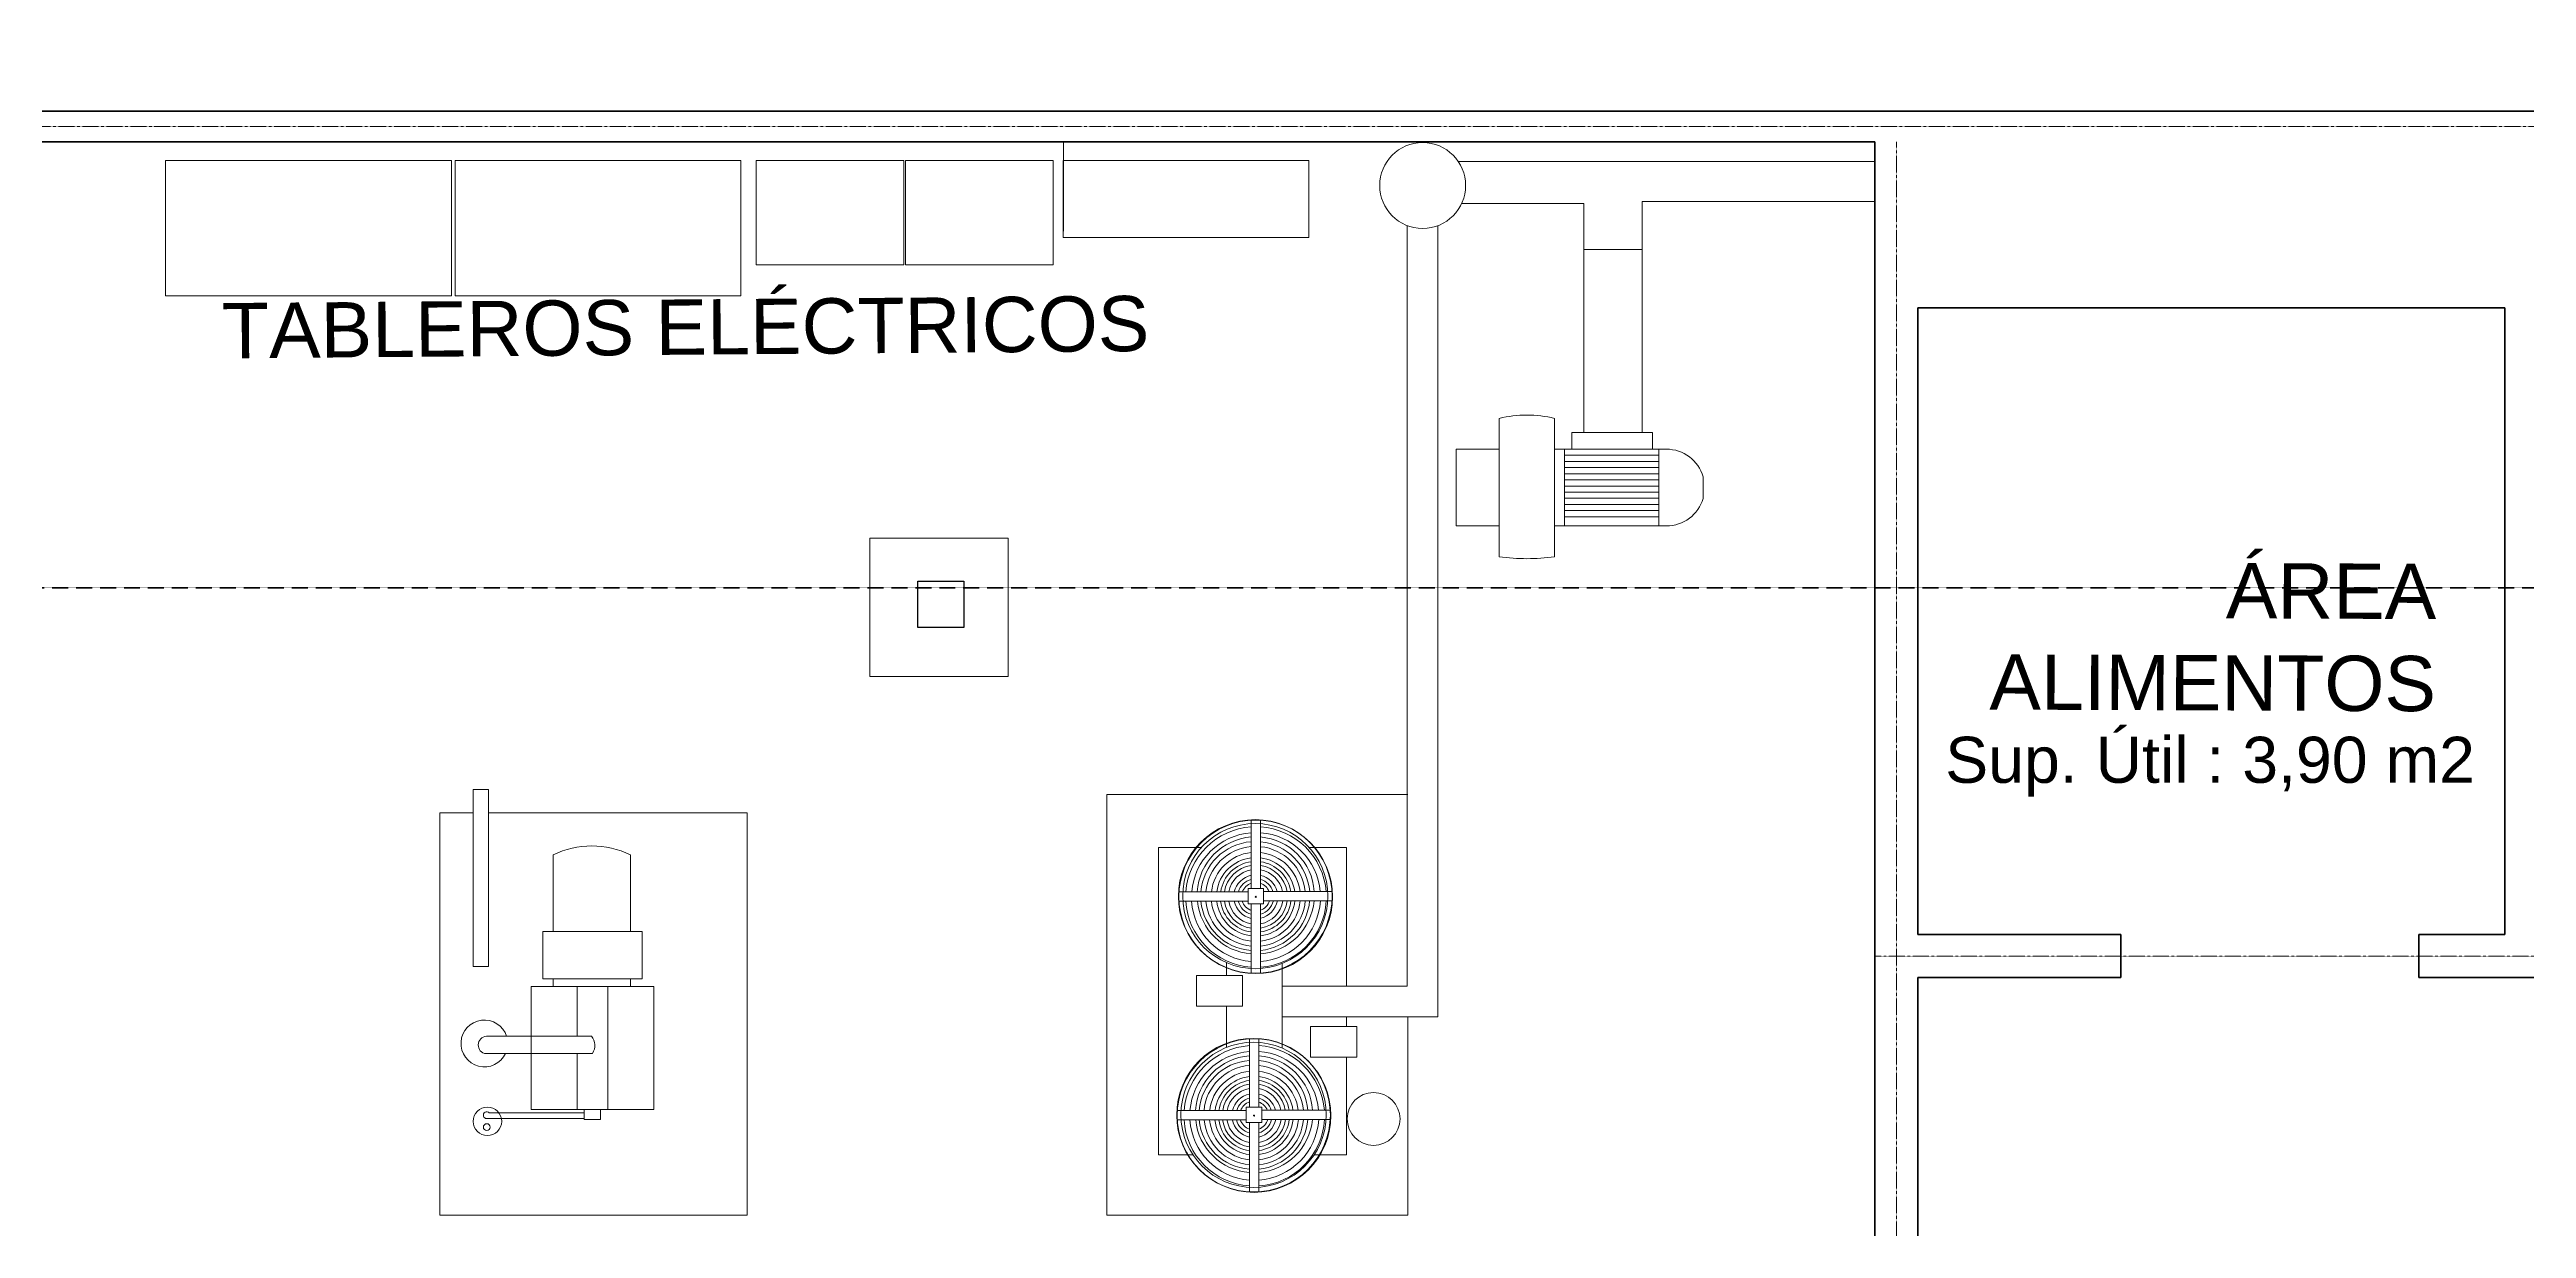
# Model space of a CAD drawing. Header units: inches. Extents: x -955375 to 106222, y -96450 to 64845.
# Drawn here: x 76002 to 84246, y 18938 to 22864 of the extents above; entities that cross this region are included whole.
import ezdxf

# ---------------------------------------------------------------- set-up
doc = ezdxf.new("R2010")
doc.units = ezdxf.units.IN
doc.header["$MEASUREMENT"] = 0
for name, pattern in [('CENTER2', [1.125, 0.75, -0.125, 0.125, -0.125]), ('CONTINUA', [0]), ('HIDDEN', [0.375, 0.25, -0.125])]:
    doc.linetypes.add(name, pattern=pattern)
for name, color, linetype in [('023_MUROS_2', 7, 'Continuous'), ('A_CORTE', 3, 'Continuous'), ('A_TEXTOLOCAL', 3, 'Continuous'), ('DIBUJO', 2, 'Continuous')]:
    doc.layers.add(name, color=color, linetype=linetype)
doc.layers.add('06 textos y cotas', color=4, linetype='Continuous', lineweight=15)
doc.layers.add('ACHUTECH', color=24, linetype='Continuous', lineweight=18)
doc.styles.get("Standard").update_dxf_attribs({"font": 'isocp2.shx'})
doc.styles.add('TEXTO-100', font='romans.shx', dxfattribs={"height": 0.15})
doc.dimstyles.new('SUPERPEQUEÑA', dxfattribs={"dimtxt": 0.1, "dimasz": 0.05, "dimexe": 0.1, "dimexo": 0.15, "dimgap": 0.05, "dimtad": 1, "dimzin": 0, "dimdsep": 46, "dimtxsty": 'Standard', "dimblk1": 'CRUZZ', "dimblk2": 'CRUZZ', "dimsah": 1, "dimcen": 0.03, "dimse1": 1, "dimse2": 1, "dimclrd": 109, "dimclre": 4, "dimclrt": 173, "dimadec": 0, "dimazin": 0, "dimtfac": 1, "dimtix": 1, "dimtmove": 1, "dimatfit": 3, "dimldrblk": 'CRUZZ', "dimfxl": 1, "dimtolj": 1, "dimtzin": 0, "dimlwd": -1, "dimarcsym": 0})

# ---------------------------------------------------------------- blocks, each defined once
blk = doc.blocks.new('CRUZ')
at = {"layer": 'DIBUJO', "color": 7, "lineweight": -3}
for p, q in [((-0.2186156304733231, 0), (0.2186156304733231, 0)), ((0, 0.2186156304733231), (0, -0.2186156304733231))]:
    blk.add_line(p, q, dxfattribs=at)
at = {"layer": 'DIBUJO', "color": 7, "lineweight": -3, "const_width": 0.05}
blk.add_lwpolyline([(-0.025000000000091, 0, 1), (0.025000000000091, 0, 1)], format="xyb", close=True, dxfattribs=at)
blk = doc.blocks.new('CRUZZ')
at = {"layer": 'DIBUJO', "color": 3, "xscale": 10, "yscale": 10, "zscale": 10}
blk.add_blockref('CRUZ', (0, 0), dxfattribs=at)
blk = doc.blocks.new('*D104')
at = {"layer": 'ACHUTECH', "color": 7, "ltscale": 500, "transparency": 16777216}
blk.add_line((67501.88872463476, 13588.06786039414), (82077.13362649319, 13588.06786039414), dxfattribs=at)
at = {"layer": 'Defpoints', "color": 0, "linetype": 'CONTINUA', "ltscale": 500, "transparency": 16777216}
for p in [(67501.83872463476, 22658.46661030367), (82077.18362649319, 16695.36059080642), (82077.18362649319, 13588.06786039414)]:
    blk.add_point(p, dxfattribs=at)
at = {"layer": 'ACHUTECH', "color": 7, "linetype": 'CONTINUA', "ltscale": 500, "transparency": 16777216, "xscale": 0.05, "yscale": 0.05, "zscale": 0.05, "rotation": 180}
blk.add_blockref('CRUZZ', (67501.83872463476, 13588.06786039414), dxfattribs=at)
at = {"layer": 'ACHUTECH', "color": 7, "linetype": 'CONTINUA', "ltscale": 500, "transparency": 16777216, "xscale": 0.05, "yscale": 0.05, "zscale": 0.05}
blk.add_blockref('CRUZZ', (82077.18362649319, 13588.06786039414), dxfattribs=at)
at = {"layer": 'ACHUTECH', "color": 7, "linetype": 'CONTINUA', "lineweight": 13, "ltscale": 500, "transparency": 16777216, "insert": (74789.51117556397, 13588.16286039414), "char_height": 0.15, "attachment_point": 5}
blk.add_mtext('\\A1;14575.34', dxfattribs=at)
blk = doc.blocks.new('*D65')
at = {"layer": 'ACHUTECH', "color": 7, "ltscale": 500, "transparency": 16777216}
blk.add_line((94440.9339175739, 22658.41661030461), (94440.9339175739, 22556.23348818599), dxfattribs=at)
at = {"layer": 'Defpoints', "color": 0, "linetype": 'CONTINUA', "ltscale": 500, "transparency": 16777216}
for p in [(94040.61872267404, 22658.46661030461), (82564.45242099962, 22556.18348818599), (94440.9339175739, 22556.18348818599)]:
    blk.add_point(p, dxfattribs=at)
at = {"layer": 'ACHUTECH', "color": 7, "linetype": 'CONTINUA', "ltscale": 500, "transparency": 16777216, "xscale": 0.05, "yscale": 0.05, "zscale": 0.05}
for p, rotation in [((94440.9339175739, 22658.46661030461), 90), ((94440.9339175739, 22556.18348818599), 270)]:
    blk.add_blockref('CRUZZ', p, dxfattribs=dict(at, rotation=rotation))
at = {"layer": 'ACHUTECH', "color": 7, "linetype": 'CONTINUA', "lineweight": 13, "ltscale": 500, "transparency": 16777216, "insert": (94440.83890281011, 22607.32504924527), "char_height": 0.15, "attachment_point": 5, "rotation": 90}
blk.add_mtext('\\A1;102.28', dxfattribs=at)
blk = doc.blocks.new('*D66')
at = {"layer": 'ACHUTECH', "color": 7, "ltscale": 500, "transparency": 16777216}
blk.add_line((94440.9339175739, 22556.13348818599), (94440.9339175739, 19917.32893753355), dxfattribs=at)
at = {"layer": 'Defpoints', "color": 0, "linetype": 'CONTINUA', "ltscale": 500, "transparency": 16777216}
for p in [(82564.45242099962, 22556.18348818599), (89959.52215015284, 19917.27893753355), (94440.9339175739, 19917.27893753355)]:
    blk.add_point(p, dxfattribs=at)
at = {"layer": 'ACHUTECH', "color": 7, "linetype": 'CONTINUA', "ltscale": 500, "transparency": 16777216, "xscale": 0.05, "yscale": 0.05, "zscale": 0.05}
for p, rotation in [((94440.9339175739, 22556.18348818599), 90), ((94440.9339175739, 19917.27893753355), 270)]:
    blk.add_blockref('CRUZZ', p, dxfattribs=dict(at, rotation=rotation))
at = {"layer": 'ACHUTECH', "color": 7, "linetype": 'CONTINUA', "lineweight": 13, "ltscale": 500, "transparency": 16777216, "insert": (94440.83890281011, 21236.73121285974), "char_height": 0.15, "attachment_point": 5, "rotation": 90}
blk.add_mtext('\\A1;2638.90', dxfattribs=at)
blk = doc.blocks.new('*D209')
at = {"layer": 'ACHUTECH', "color": 7, "ltscale": 500, "transparency": 16777216}
blk.add_line((95544.06483844615, 59153.03458211519), (95544.06483844617, 15079.33726133732), dxfattribs=at)
at = {"layer": 'Defpoints', "color": 0, "linetype": 'CONTINUA', "ltscale": 500, "transparency": 16777216}
for p in [(30945.85087955169, 59153.08458211519), (85094.53572898336, 15079.28726133732), (95544.06483844617, 15079.28726133732)]:
    blk.add_point(p, dxfattribs=at)
at = {"layer": 'ACHUTECH', "color": 7, "linetype": 'CONTINUA', "ltscale": 500, "transparency": 16777216, "xscale": 0.05, "yscale": 0.05, "zscale": 0.05}
for p, rotation in [((95544.06483844615, 59153.0845821152), 90), ((95544.06483844617, 15079.28726133732), 270)]:
    blk.add_blockref('CRUZZ', p, dxfattribs=dict(at, rotation=rotation))
at = {"layer": 'ACHUTECH', "color": 7, "linetype": 'CONTINUA', "lineweight": 13, "ltscale": 500, "transparency": 16777216, "insert": (95543.96983844615, 37116.18592172622), "char_height": 0.15, "attachment_point": 5, "rotation": 90}
blk.add_mtext('\\A1;44073.80', dxfattribs=at)

msp = doc.modelspace()

# ---------------------------------------------------------------- linework, layer by layer
at = {"layer": '023_MUROS_2', "color": 7, "lineweight": 50}
for p, q in [((67501.83872463476, 22658.46661030367), (93093.07587863543, 22658.4666103046)), ((82077.18362649319, 22556.18348818598), (62909.32654152167, 22556.18348818526)), ((82077.18362649319, 16695.36059080642), (82077.18362649319, 22556.18348818598)), ((84173.9876299187, 22003.85462874692), (82220.37999745882, 22003.85462874669)), ((82220.37999745882, 22003.85462874669), (82220.37999745882, 19917.27893753343)), ((84173.9876299187, 19917.27893753343), (84173.9876299187, 22003.85462874692)), ((82220.37999745882, 19917.27893753343), (82895.4486034395, 19917.27893753343)), ((82895.4486034395, 19917.27893753343), (82895.44860343984, 19774.08256656749)), ((83887.59488798723, 19774.08256656749), (83887.59488798723, 19917.27893753343)), ((83887.59488798723, 19917.27893753343), (84173.9876299187, 19917.27893753343)), ((82895.44860343984, 19774.08256656749), (82220.37999745882, 19774.08256656766)), ((82220.37999745882, 19774.08256656766), (82220.37999745882, 18730.7947209609)), ((85452.52665639766, 19774.08256656749), (83887.59488798723, 19774.08256656749))]:
    msp.add_line(p, q, dxfattribs=at)
at = {"layer": '06 textos y cotas', "color": 7, "linetype": 'CENTER2', "lineweight": 5}
for p, q in [((96031.68717033847, 22607.32504924503), (62909.32654152167, 22607.32504924442)), ((82148.781811977, 12388.93784897013), (82148.78181197583, 22556.18348818598)), ((82077.18362649319, 19845.6807520507), (96031.68717033847, 19845.68075205215))]:
    msp.add_line(p, q, dxfattribs=at)
at = {"layer": 'A_CORTE', "color": 7, "linetype": 'HIDDEN', "lineweight": 40, "ltscale": 3}
msp.add_line((97545.11001221368, 21071.41244881567), (53134.86732921083, 21071.41244881567), dxfattribs=at)
at = {"layer": 'A_TEXTOLOCAL', "color": 7, "lineweight": 30}
for p, q in [((78891.71946858628, 20940.08631641958), (78891.71946858628, 21093.51099959701)), ((78891.71946858628, 21093.51099959701), (79045.14415176371, 21093.51099959701)), ((79045.14415176371, 21093.51099959701), (79045.1441517622, 20940.08631641958)), ((79045.1441517622, 20940.08631641958), (78891.71946858628, 20940.08631641958))]:
    msp.add_line(p, q, dxfattribs=at)
at = {"layer": 'ACHUTECH', "color": 7, "linetype": 'CONTINUA', "lineweight": 13, "ltscale": 500}
for p, q in [((79376.90921293553, 22556.18348818587), (79376.90921293553, 22259.56243404279)), ((82077.18362649319, 22556.18348818598), (82077.18362649319, 20919.65353429303)), ((76388.25341992262, 22044.29773012975), (76388.25341992262, 22494.34346745029)), ((76388.25341992262, 22494.34346745029), (77339.4864556225, 22494.34346745029)), ((77339.4864556225, 22494.34346745029), (77339.4864556225, 22044.29773012975)), ((77351.9659424069, 22044.29773012975), (77351.9659424069, 22494.34346745029)), ((77351.9659424069, 22494.34346745029), (78303.19897810664, 22494.34346745029)), ((78303.19897810664, 22494.34346745029), (78303.19897810664, 22044.29773012975)), ((78354.34053916481, 22146.58085224805), (78354.34053916574, 22494.34346745029)), ((78354.34053916574, 22494.34346745029), (78845.29952533224, 22494.34346745029)), ((78845.29952533224, 22494.34346745029), (78845.29952533224, 22146.58085224805)), ((78851.12196983889, 22146.58085224805), (78851.12196984029, 22494.34346745029)), ((78851.12196984029, 22494.34346745029), (79342.08095600679, 22494.34346745029)), ((79342.08095600679, 22494.34346745029), (79342.08095600679, 22146.58085224805)), ((79375.21187841221, 22238.63566215453), (79375.21187841221, 22494.34346745029)), ((80193.47685535898, 22494.34346745029), (79375.21187841221, 22494.34346745029)), ((80193.47685535898, 22494.34346745029), (80193.47685535898, 22238.63566215453)), ((81108.13300815696, 22491.26313833331), (80690.50469613918, 22491.26313833339)), ((81108.13300815696, 22491.26313833331), (82077.18362649319, 22491.26313833331)), ((81108.13300815696, 22351.35582901444), (80701.82852546882, 22351.35582901444)), ((81108.13300815696, 21589.04518627451), (81108.13300815696, 22351.35582901444)), ((81302.04213191233, 21589.04518627451), (81302.04213191233, 22357.67393330173)), ((81302.04213191233, 22357.67393330173), (82077.18362649319, 22357.67393330173)), ((80520.26873865722, 19745.44924957652), (80520.26873865722, 22277.98362905021)), ((80622.55186077555, 19643.16612745818), (80622.55186077555, 22277.52104466809)), ((80193.47685535898, 22238.63566215453), (79375.21187841221, 22238.63566215453)), ((81108.13300815696, 22197.82229477825), (81302.04213191233, 22197.82229477825)), ((78845.29952533224, 22146.58085224805), (78354.34053916481, 22146.58085224805)), ((79342.08095600679, 22146.58085224805), (78851.12196983889, 22146.58085224805)), ((77339.4864556225, 22044.29773012975), (76388.25341992262, 22044.29773012975)), ((78303.19897810664, 22044.29773012975), (77351.9659424069, 22044.29773012975)), ((80826.84447660917, 21635.63538912109), (80826.8444766087, 21175.3613395888)), ((81010.95409642196, 21533.35226700291), (81010.95409642196, 21635.63538912109)), ((80826.84447660917, 21533.35226700291), (80683.64810564368, 21533.35226700291)), ((80683.64810564368, 21533.35226700291), (80683.64810564298, 21277.64446170714)), ((81010.95409642196, 21533.35226700291), (81383.11508548804, 21533.35226700291)), ((81010.95409642196, 21533.35226700291), (81010.95409642196, 21277.64446170714)), ((81044.18789724978, 21533.35226700291), (81044.18789724978, 21277.64446170702)), ((81068.78912797394, 21533.35226700291), (81068.78912797394, 21589.04518627451)), ((81068.78912797394, 21589.04518627451), (81337.25325156901, 21589.04518627451)), ((81337.25325156901, 21589.04518627451), (81337.25325156901, 21533.35226700279)), ((81358.13600237436, 21533.35226700308), (81358.13600237436, 21277.64446170743)), ((81044.18789724978, 21512.89564257914), (81358.13600237436, 21512.89564257914)), ((81044.18789724978, 21492.43901815548), (81358.13600237436, 21492.43901815548)), ((81044.18789724978, 21471.9823937318), (81358.13600237436, 21471.9823937318)), ((81044.18789724978, 21451.52576930815), (81358.13600237436, 21451.52576930815)), ((81505.61651361833, 21441.53178095171), (81505.61651361833, 21369.46494775829)), ((81044.18789724978, 21431.06914488449), (81358.13600237436, 21431.06914488449)), ((81044.18789724978, 21410.61252046081), (81358.13600237436, 21410.61252046081)), ((81044.18789724978, 21390.15589603718), (81358.13600237436, 21390.15589603718)), ((81044.18789724978, 21369.6992716135), (81358.13600237436, 21369.6992716135)), ((80683.64810564298, 21277.64446170714), (80826.8444766087, 21277.64446170714)), ((81010.95409642196, 21277.64446170714), (81358.13600237436, 21277.64446170743)), ((81010.95409642196, 21277.64446170714), (81010.95409642196, 21175.3613395888)), ((81044.18789724978, 21349.24264718982), (81358.13600237436, 21349.24264718982)), ((81044.18789724978, 21328.78602276607), (81358.13600237436, 21328.78602276607)), ((81044.18789724978, 21308.32939834242), (81358.13600237436, 21308.32939834242)), ((81358.13600237436, 21277.64446170714), (81383.11508555025, 21277.64446170714)), ((78732.52553322466, 21236.7312128597), (79192.79958275743, 21236.7312128597)), ((78732.52553322466, 20776.45716332733), (78732.52553322466, 21236.7312128597)), ((79192.79958275743, 21236.7312128597), (79192.79958275743, 20776.45716332733)), ((79192.79958275743, 20776.45716332733), (78732.52553322466, 20776.45716332733)), ((77411.54883514374, 19810.25388541913), (77411.54883514432, 20400.61863001833)), ((77411.54883514432, 20400.61863001833), (77462.69039620331, 20400.61863001833)), ((77462.69039620331, 20400.61863001833), (77462.69039620331, 19810.25388541913)), ((79520.80208525942, 18982.54557979052), (79520.80208525989, 20383.82435281134)), ((79520.80208525989, 20383.82435281134), (80523.17668201886, 20383.82435281134)), ((77411.54883514432, 20322.45447954023), (77301.25833529195, 20322.45447954023)), ((77301.25833529195, 20322.45447954023), (77301.25833529195, 18982.54557979052)), ((78324.08955647502, 20322.45447954023), (77462.69039620331, 20322.45447954023)), ((78324.08955647502, 18982.54557979052), (78324.08955647502, 20322.45447954023)), ((80001.66953552824, 20299.42533641352), (80001.66953552824, 20070.6911842191)), ((80032.35447216337, 20299.17075281513), (80032.35447216337, 20070.6911842191)), ((79693.36560049056, 20207.04343485463), (79835.66539674827, 20207.04343485463)), ((79693.36560049056, 19184.21221367155), (79693.36560049056, 20207.04343485463)), ((80194.35949939961, 20207.04343485463), (80318.2313913902, 20207.04343485463)), ((80318.2313913902, 20207.04343485463), (80318.2313913902, 19745.44924957652)), ((77677.94818003118, 19926.92196188912), (77677.94818003118, 20182.6297671849)), ((77935.40735274866, 19926.92196188912), (77935.40735274866, 20182.6297671849)), ((79990.90074239249, 20059.1848404453), (79759.63427994827, 20059.1848404453)), ((79990.90074239249, 20070.6911842191), (80042.04230345183, 20070.6911842191)), ((79990.90074239249, 20019.54962315994), (79990.90074239249, 20070.6911842191)), ((80042.04230345183, 20070.6911842191), (80042.04230345183, 20019.54962315994)), ((80270.08243889337, 20060.35485975748), (80042.04230345183, 20060.3548597574)), ((79990.90074239249, 20028.49990380982), (79759.66041173898, 20028.49990380982)), ((80042.04230345183, 20019.54962315994), (79990.90074239249, 20019.54962315994)), ((80001.66953552824, 20019.54962315994), (80001.66953552824, 19788.69415286004)), ((80032.35447216337, 20019.54962315994), (80032.35447216383, 19788.9487364585)), ((80270.19696363903, 20029.66992312191), (80042.04230345183, 20029.66992312191)), ((77643.9178490959, 19769.42021141603), (77643.9178490959, 19926.92196188912)), ((77643.9178490959, 19926.92196188912), (77974.56230673385, 19926.92196188912)), ((77974.56230673385, 19926.92196188912), (77974.56230673385, 19769.42021141603)), ((77462.69039620331, 19810.25388541913), (77411.54883514374, 19810.25388541913)), ((79919.7464140692, 19823.06686879163), (79919.7464140692, 19780.58939577515)), ((80104.51623312033, 19820.68231516788), (80104.51623312033, 19538.9735028049)), ((77758.05288686526, 19744.17479471252), (77604.62820368771, 19744.17479471252)), ((77604.62820368771, 19744.17479471252), (77604.62820368817, 19335.04230623928)), ((77974.56230673385, 19769.42021141603), (77643.9178490959, 19769.42021141603)), ((77677.94818003222, 19744.17479471252), (77677.94818003222, 19769.42021141603)), ((77758.05288686526, 19744.17479471252), (77860.33600898336, 19744.17479471252)), ((77758.05288686526, 19744.17479471252), (77758.05288686526, 19578.5270605215)), ((77860.33600898336, 19744.17479471252), (77860.33600898336, 19335.04230623928)), ((77860.33600898336, 19744.17479471252), (78013.76069216091, 19744.17479471252)), ((77935.40735274866, 19744.17479471252), (77935.40735274866, 19769.42021141603)), ((78013.76069216091, 19744.17479471252), (78013.76069216208, 19335.04230623928)), ((79818.85982575208, 19780.58939577515), (79972.28450892975, 19780.58939577515)), ((79818.85982575208, 19678.30627365693), (79818.85982575208, 19780.58939577515)), ((79972.28450892975, 19780.58939577515), (79972.28450892975, 19678.30627365681)), ((80104.51623312033, 19745.44924957652), (80520.26873865722, 19745.44924957652)), ((79972.28450892975, 19678.30627365681), (79818.85982575208, 19678.30627365693)), ((79919.7464140692, 19678.30627365681), (79919.7464140692, 19541.37760580993)), ((80104.51623312033, 19643.16612745818), (80622.55186077555, 19643.16612745818)), ((80318.2313913902, 19643.16612745818), (80318.2313913902, 19611.19759978343)), ((80523.17668201886, 19643.16612745818), (80523.17668201886, 18982.54557979052)), ((77461.81661255154, 19578.52706052136), (77805.37889879828, 19578.52706052136)), ((79995.883670796, 19571.23231681168), (79995.883670796, 19342.49816461725)), ((80026.56860743134, 19570.97773321331), (80026.56860743134, 19342.49816461725)), ((80199.09740967138, 19611.19759978343), (80352.52209284881, 19611.19759978343)), ((80199.09740967138, 19508.91447766522), (80199.09740967138, 19611.19759978343)), ((80352.52209284881, 19611.19759978343), (80352.52209284881, 19508.91447766513)), ((77449.371099432, 19521.55612015532), (77808.8031860891, 19521.55612015532)), ((77758.05288686526, 19521.55612015532), (77758.05288686526, 19335.04230623928)), ((80352.52209284881, 19508.91447766513), (80199.09740967138, 19508.91447766522)), ((80318.2313913902, 19508.91447766522), (80318.2313913902, 19184.21221367155)), ((77457.30599963717, 19304.41853606836), (77781.95205057437, 19304.41853606836)), ((77781.95205057437, 19323.54385175172), (77465.57255157248, 19323.54385175172)), ((77604.62820368817, 19335.04230623928), (77758.05288686526, 19335.04230623928)), ((77758.05288686526, 19335.04230623928), (77860.33600898336, 19335.04230623928)), ((77781.95205057437, 19335.04230623928), (77781.95205057437, 19301.48448763919)), ((77781.95205057437, 19301.48448763919), (77835.27646921198, 19301.48448763919)), ((77835.27646921198, 19301.48448763919), (77835.27646921198, 19335.04230623928)), ((78013.76069216208, 19335.04230623928), (77860.33600898336, 19335.04230623928)), ((79985.11487766012, 19330.99182084346), (79753.84841521614, 19330.99182084346)), ((79985.11487766012, 19300.30688420797), (79753.8745470065, 19300.30688420797)), ((79985.11487766012, 19342.49816461725), (80036.25643871957, 19342.49816461725)), ((79985.11487766012, 19291.35660355812), (79985.11487766012, 19342.49816461725)), ((80036.25643871957, 19291.35660355812), (79985.11487766012, 19291.35660355812)), ((79995.883670796, 19291.35660355812), (79995.883670796, 19060.50113325822)), ((80026.56860743134, 19291.35660355812), (80026.56860743181, 19060.75571685665)), ((80036.25643871957, 19342.49816461725), (80036.25643871957, 19291.35660355812)), ((80264.29657416123, 19332.16184015558), (80036.25643871957, 19332.16184015558)), ((80264.41109890689, 19301.47690352008), (80036.25643871957, 19301.47690352008)), ((79807.30997712773, 19184.21221367155), (79693.36560049056, 19184.21221367155)), ((80318.2313913902, 19184.21221367155), (80211.1431895553, 19184.21221367155)), ((77301.25833529195, 18982.54557979052), (78324.08955647502, 18982.54557979052)), ((80523.17668201886, 18982.54557979052), (79520.80208525942, 18982.54557979052))]:
    msp.add_line(p, q, dxfattribs=at)
for centre, radius in [((80572.01410351976, 22411.26081780966), 142.9698983297207), ((80014.89436920249, 20044.05974463679), 255.7078052957702), ((80016.5947049609, 20042.74572294699), 255.7078052957702), ((80015.0124480737, 20045.12176216474), 241.6277982888604), ((80016.5947049609, 20042.74572294699), 1.76535530784751), ((80009.10850447025, 19315.86672503497), 255.7078052957702), ((80010.80884022864, 19314.55270334517), 255.7078052957702), ((80009.22658334146, 19316.92874256288), 241.6277982888604), ((80408.8054865108, 19303.11351452833), 87.9134511064866), ((77459.54949820717, 19295.21138409524), 47.41278259840773), ((80010.80884022864, 19314.55270334517), 1.76535530784751), ((77457.30599963717, 19276.014067223), 11.34918733032166)]:
    msp.add_circle(centre, radius, dxfattribs=at)
for centre, radius, start, end in [((80918.89928651557, 21262.70258308195), 384.1262368638622, 76.13427619749271, 103.8657238025073), ((81382.945236788, 21405.49836435491), 127.8540154664018, 16.36960442323434, 89.92388493667934), ((81382.945236788, 21405.49836435491), 127.8540154664018, 270.0761150633206, 343.6303955767656), ((80918.89928651557, 21807.38789866978), 638.6952789951448, 261.7131282126235, 278.2868717873765), ((77806.67776638985, 19919.89023485957), 292.5805329318213, 63.89739417539955, 116.1026058246004), ((80017.39764128951, 20041.95370987312), 234.1413833833652, 93.85166072433944, 175.7796251818716), ((80017.39764128951, 20041.95370987312), 214.761517724899, 94.19982863296111, 175.3979958700782), ((80016.5947049609, 20047.49780138432), 195.124528086565, 94.38686674738703, 176.5661978167606), ((80015.0124480737, 20045.12176216474), 181.6181228969627, 94.21313659758921, 175.5590203110515), ((80015.81538440257, 20044.32974909271), 166.2544460683367, 94.88094361581173, 174.8736970342991), ((80017.39764128951, 20041.95370987312), 234.1413833833652, 4.507518231675451, 86.3374813820125), ((80017.39764128951, 20041.95370987312), 214.761517724899, 4.915231224517977, 86.00646540180186), ((80016.5947049609, 20047.49780138432), 195.124528086565, 3.778045172979543, 85.36730317746115), ((80015.0124480737, 20045.12176216474), 181.6181228969627, 4.81129732504653, 84.52069586382792), ((80015.81538440257, 20044.32974909271), 166.2544460683367, 5.531274331777785, 84.29073957461198), ((80016.5947049609, 20042.74572294699), 148.3299410821736, 95.7749557676368, 173.6369490322292), ((80016.5947049609, 20042.74572294699), 130.8074433278447, 96.55173486231743, 172.7803098185304), ((80016.5947049609, 20042.74572294699), 117.8023771736312, 97.2787471613685, 171.9782927845558), ((80016.5947049609, 20042.74572294699), 105.5466185574762, 98.12934753279251, 171.0395763179174), ((80016.5947049609, 20042.74572294699), 91.08615290911234, 99.43088359484734, 169.6023515416468), ((80016.5947049609, 20042.74572294699), 73.21808479496963, 101.7619179338283, 167.0251908827081), ((80016.5947049609, 20042.74572294699), 148.3299410821736, 6.81800490613774, 83.90092310115995), ((80016.5947049609, 20042.74572294699), 130.8074433278447, 7.736575649678109, 83.08015632138348), ((80016.5947049609, 20042.74572294699), 117.8023771736312, 8.5968114411953, 82.31183980659655), ((80016.5947049609, 20042.74572294699), 105.5466185574762, 9.60399680740898, 81.41272755099223), ((80016.5947049609, 20042.74572294699), 91.08615290911234, 11.14683126653378, 80.03651890811247), ((80016.5947049609, 20042.74572294699), 73.21808479496963, 13.91620373182108, 77.57014633719386), ((80016.5947049609, 20042.74572294699), 59.91693991155533, 104.424122695331, 164.0758178632219), ((80016.5947049609, 20042.74572294699), 47.60757280697148, 108.2705314871094, 159.799604579556), ((80016.5947049609, 20042.74572294699), 59.91693991155533, 17.09113625494783, 74.75025598427987), ((80016.5947049609, 20042.74572294699), 47.60757280697148, 21.70827865815334, 70.66839940832813), ((80017.39764128951, 20041.95370987312), 234.1413833833652, 183.29404014989, 266.1483392758686), ((80017.39764128951, 20041.95370987312), 214.761517724899, 183.5916648202374, 265.8001713670389), ((80016.5947049609, 20047.49780138432), 195.124528086565, 185.587336891685, 265.6131332528208), ((80015.0124480737, 20045.12176216474), 181.6181228969627, 185.2511107535753, 265.7868634026187), ((80015.81538440257, 20044.32974909271), 166.2544460683367, 185.4636696425169, 265.1190563843959), ((80016.5947049609, 20042.74572294699), 148.3299410821736, 185.5112632543803, 264.2250442325706), ((80016.5947049609, 20042.74572294699), 130.8074433278447, 186.2523008146458, 263.4482651378896), ((80016.5947049609, 20042.74572294699), 117.8023771736312, 186.9457676043942, 262.7212528386315), ((80016.5947049609, 20042.74572294699), 105.5466185574762, 187.7569903441259, 261.8706524674138), ((80016.5947049609, 20042.74572294699), 91.08615290911234, 188.9979655484976, 260.5691164051527), ((80016.5947049609, 20042.74572294699), 73.21808479496963, 191.2194268889199, 258.2380820663757), ((80016.5947049609, 20042.74572294699), 59.91693991155533, 193.7543393790709, 255.5758773048709), ((80016.5947049609, 20042.74572294699), 47.60757280697148, 197.4116197428429, 251.7294685130885), ((80017.39764128951, 20041.95370987312), 234.1413833833652, 273.6625186179875, 356.9927042120871), ((80017.39764128951, 20041.95370987312), 214.761517724899, 273.9935345984061, 356.7210445014313), ((80016.5947049609, 20047.49780138432), 195.124528086565, 274.6326968227466, 354.7577645442191), ((80015.0124480737, 20045.12176216474), 181.6181228969627, 275.479304136587, 355.1194478966834), ((80015.81538440257, 20044.32974909271), 166.2544460683367, 275.7092604255955, 354.9412574551039), ((80016.5947049609, 20042.74572294699), 148.3299410821736, 276.0990768990473, 354.9426132368238), ((80016.5947049609, 20042.74572294699), 130.8074433278447, 276.9198436788234, 354.2630062038749), ((80016.5947049609, 20042.74572294699), 117.8023771736312, 277.68816019361, 353.6271648351775), ((80016.5947049609, 20042.74572294699), 105.5466185574762, 278.5872724492139, 352.883543613925), ((80016.5947049609, 20042.74572294699), 91.08615290911234, 279.9634810920928, 351.7464349221331), ((80016.5947049609, 20042.74572294699), 73.21808479496963, 282.4298536630097, 349.7125312711972), ((80016.5947049609, 20042.74572294699), 59.91693991155533, 285.2497440159761, 347.3947828866016), ((80016.5947049609, 20042.74572294699), 47.60757280697148, 289.3316005919376, 344.0583668963147), ((77449.371099432, 19554.51466417089), 77.88728561206632, 17.95661416229038, 334.965941791708), ((77458.14419220305, 19549.48445993853), 29.27386752414554, 82.79322958853213, 252.5610000293568), ((77770.76435595547, 19547.85814365382), 46.24661109812384, 325.3380040789061, 41.54134356806127), ((80011.61177655727, 19313.76069027127), 234.1413833833652, 93.85166072433944, 175.7796251818716), ((80011.61177655727, 19313.76069027127), 234.1413833833652, 4.507518231675451, 86.3374813820125), ((80011.61177655727, 19313.76069027127), 214.761517724899, 94.19982863296111, 175.3979958700782), ((80010.80884022864, 19319.30478178251), 195.124528086565, 94.38686674738703, 176.5661978167606), ((80009.22658334146, 19316.92874256288), 181.6181228969627, 94.21313659758921, 175.5590203110515), ((80010.02951967032, 19316.13672949089), 166.2544460683367, 94.88094361581173, 174.8736970342991), ((80010.80884022864, 19314.55270334517), 148.3299410821736, 95.7749557676368, 173.6369490322292), ((80011.61177655727, 19313.76069027127), 214.761517724899, 4.915231224517977, 86.00646540180186), ((80010.80884022864, 19319.30478178251), 195.124528086565, 3.778045172979543, 85.36730317746115), ((80009.22658334146, 19316.92874256288), 181.6181228969627, 4.81129732504653, 84.52069586382792), ((80010.02951967032, 19316.13672949089), 166.2544460683367, 5.531274331777785, 84.29073957461198), ((80010.80884022864, 19314.55270334517), 148.3299410821736, 6.81800490613774, 83.90092310115995), ((80010.80884022864, 19314.55270334517), 130.8074433278447, 96.55173486231743, 172.7803098185304), ((80010.80884022864, 19314.55270334517), 117.8023771736312, 97.2787471613685, 171.9782927845558), ((80010.80884022864, 19314.55270334517), 105.5466185574762, 98.12934753279251, 171.0395763179174), ((80010.80884022864, 19314.55270334517), 91.08615290911234, 99.43088359484734, 169.6023515416468), ((80010.80884022864, 19314.55270334517), 73.21808479496963, 101.7619179338283, 167.0251908827081), ((80010.80884022864, 19314.55270334517), 59.91693991155533, 104.424122695331, 164.0758178632219), ((80010.80884022864, 19314.55270334517), 130.8074433278447, 7.736575649678109, 83.08015632138348), ((80010.80884022864, 19314.55270334517), 117.8023771736312, 8.5968114411953, 82.31183980659655), ((80010.80884022864, 19314.55270334517), 105.5466185574762, 9.60399680740898, 81.41272755099223), ((80010.80884022864, 19314.55270334517), 91.08615290911234, 11.14683126653378, 80.03651890811247), ((80010.80884022864, 19314.55270334517), 73.21808479496963, 13.91620373182108, 77.57014633719386), ((80010.80884022864, 19314.55270334517), 59.91693991155533, 17.09113625494783, 74.75025598427987), ((77457.30599963717, 19315.76772339865), 11.34918733032166, 43.24901744974988, 270), ((80011.61177655727, 19313.76069027127), 234.1413833833652, 183.29404014989, 266.1483392758686), ((80011.61177655727, 19313.76069027127), 214.761517724899, 183.5916648202374, 265.8001713670389), ((80010.80884022864, 19319.30478178251), 195.124528086565, 185.587336891685, 265.6131332528208), ((80009.22658334146, 19316.92874256288), 181.6181228969627, 185.2511107535753, 265.7868634026187), ((80010.02951967032, 19316.13672949089), 166.2544460683367, 185.4636696425169, 265.1190563843959), ((80010.80884022864, 19314.55270334517), 148.3299410821736, 185.5112632543803, 264.2250442325706), ((80010.80884022864, 19314.55270334517), 130.8074433278447, 186.2523008146458, 263.4482651378896), ((80010.80884022864, 19314.55270334517), 117.8023771736312, 186.9457676043942, 262.7212528386315), ((80010.80884022864, 19314.55270334517), 105.5466185574762, 187.7569903441259, 261.8706524674138), ((80010.80884022864, 19314.55270334517), 91.08615290911234, 188.9979655484976, 260.5691164051527), ((80010.80884022864, 19314.55270334517), 73.21808479496963, 191.2194268889199, 258.2380820663757), ((80010.80884022864, 19314.55270334517), 59.91693991155533, 193.7543393790709, 255.5758773048709), ((80010.80884022864, 19314.55270334517), 47.60757280697148, 197.4116197428429, 251.7294685130885), ((80010.80884022864, 19314.55270334517), 47.60757280697148, 108.2705314871094, 159.799604579556), ((80010.80884022864, 19314.55270334517), 47.60757280697148, 21.70827865815334, 70.66839940832813), ((80011.61177655727, 19313.76069027127), 234.1413833833652, 273.6625186179875, 356.9927042120871), ((80011.61177655727, 19313.76069027127), 214.761517724899, 273.9935345984061, 356.7210445014313), ((80010.80884022864, 19319.30478178251), 195.124528086565, 274.6326968227466, 354.7577645442191), ((80009.22658334146, 19316.92874256288), 181.6181228969627, 275.479304136587, 355.1194478966834), ((80010.02951967032, 19316.13672949089), 166.2544460683367, 275.7092604255955, 354.9412574551039), ((80010.80884022864, 19314.55270334517), 148.3299410821736, 276.0990768990473, 354.9426132368238), ((80010.80884022864, 19314.55270334517), 130.8074433278447, 276.9198436788234, 354.2630062038749), ((80010.80884022864, 19314.55270334517), 117.8023771736312, 277.68816019361, 353.6271648351775), ((80010.80884022864, 19314.55270334517), 105.5466185574762, 278.5872724492139, 352.883543613925), ((80010.80884022864, 19314.55270334517), 91.08615290911234, 279.9634810920928, 351.7464349221331), ((80010.80884022864, 19314.55270334517), 73.21808479496963, 282.4298536630097, 349.7125312711972), ((80010.80884022864, 19314.55270334517), 59.91693991155533, 285.2497440159761, 347.3947828866016), ((80010.80884022864, 19314.55270334517), 47.60757280697148, 289.3316005919376, 344.0583668963147)]:
    msp.add_arc(centre, radius, start, end, dxfattribs=at)

# ---------------------------------------------------------------- texts
at = {"color": 7, "insert": (82311.15834142717, 20376.08890844687), "char_height": 153.4246831774621, "width": 2503.056560386891, "attachment_point": 7}
msp.add_mtext('{\\fArial|b0|i0|c0|p34;Sup. Útil : 3,90 m2}', dxfattribs=at)
at = {"layer": 'A_TEXTOLOCAL', "color": 7, "char_height": 184.1096198129545, "attachment_point": 3, "style": 'TEXTO-100'}
for s, insert, width, rotation in [('{\\fArial|b0|i0|c0|p34;TABLEROS ELÉCTRICOS}', (79661.50852128537, 22044.16866760688), 3533.08407523668, 0.45411109386706927), ('{\\fArial|b0|i0|c0|p34;ÁREA\\PALIMENTOS}', (83946.0454722206, 21151.56285153118), 4924.448233419575, 359.77913318701565)]:
    msp.add_mtext(s, dxfattribs=dict(at, insert=insert, width=width, rotation=rotation))

# ---------------------------------------------------------------- dimensions: what is measured, and where the dimension line sits
at = {"layer": 'ACHUTECH', "color": 7, "linetype": 'CONTINUA', "lineweight": 13, "ltscale": 500}
for base, p1, p2, picture, middle in [((95544.06483844617, 15079.28726133732), (30945.85087955168, 59153.08458211516), (85094.53572898333, 15079.28726133731), '*D209', (95543.96983844615, 37116.18592172622)), ((94440.9339175739, 22556.18348818599), (94040.61872267401, 22658.4666103046), (82564.45242099959, 22556.18348818598), '*D65', (94440.83890281011, 22607.32504924527)), ((94440.9339175739, 19917.27893753355), (82564.45242099959, 22556.18348818598), (89959.52215015281, 19917.27893753354), '*D66', (94440.83890281011, 21236.73121285974))]:
    dim = msp.add_linear_dim(base=base, p1=p1, p2=p2, angle=90, dimstyle='SUPERPEQUEÑA', override={"dimtxt": 0.15, "dimgap": 0.02, "dimclrd": 7, "dimclrt": 7, "dimfxl": 0.2}, dxfattribs=at)
    dim.commit()
    dim.dimension.update_dxf_attribs({"geometry": picture, "text_midpoint": middle})
dim = msp.add_linear_dim(base=(82077.18362649319, 13588.06786039414), p1=(67501.83872463476, 22658.46661030367), p2=(82077.18362649319, 16695.36059080642), dimstyle='SUPERPEQUEÑA', override={"dimtxt": 0.15, "dimgap": 0.02, "dimclrd": 7, "dimclrt": 7, "dimfxl": 0.2}, dxfattribs=at)
dim.commit()
dim.dimension.update_dxf_attribs({"geometry": '*D104', "text_midpoint": (74789.51117556397, 13588.16286039414)})

doc.saveas('drawing.dxf')
